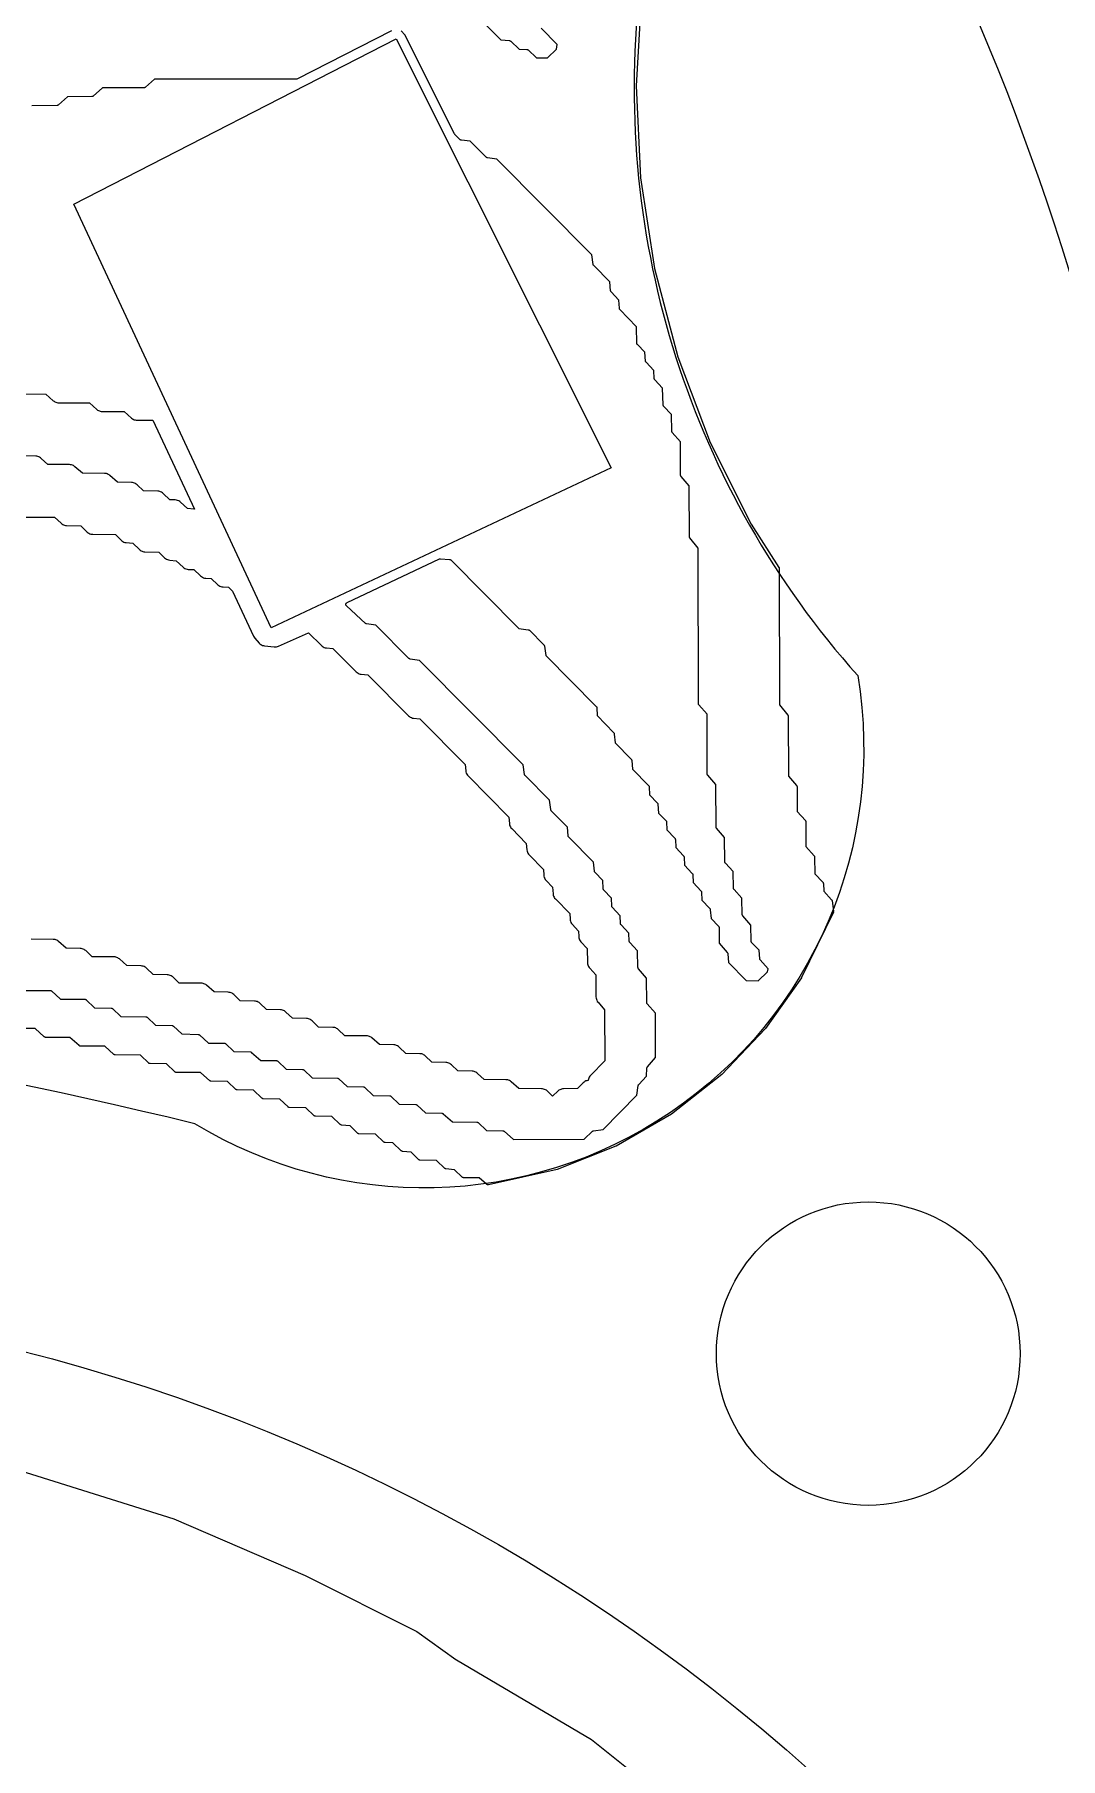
# Model space of a CAD drawing. Header units: inches. Extents: x 36 to 190, y -75 to 56.
# Drawn here: x 171.68 to 174.81, y -15.79 to -10.53 of the extents above; entities that cross this region are included whole.
import ezdxf

# ---------------------------------------------------------------- set-up
doc = ezdxf.new("R2010")
doc.units = ezdxf.units.IN
for name, color, linetype, lineweight in [('01_ORIGINAL_CAD', 7, 'Continuous', 20), ('02_APPROVED_PDF_OUTLINES', 7, 'Continuous', 15), ('03_ADDED_AREAS_SAME_COMPOSITION', 7, 'Continuous', 15)]:
    doc.layers.add(name, color=color, linetype=linetype, lineweight=lineweight)

# ---------------------------------------------------------------- blocks, each defined once
blk = doc.blocks.new('06_WAVES')
at = {"layer": '01_ORIGINAL_CAD'}
for points in [[(60.2903, 39.7397, -0.300089), (65.1799, 32.5384)], [(59.9983, 35.3223), (60.235, 35.0586), (61.8312, 36.8162), (61.9333, 37.4176, -0.214593), (63.5216, 35.6018, 0.212382), (64.1876, 33.5175, -0.642649), (62.1657, 32.1496, 0.132984), (51.6147, 31.858, -0.471407), (50.9129, 32.2446)], [(53.6498, 30.945, -0.14301), (60.2429, 31.6303, -0.286424), (65.3601, 28.4306), (66.4807, 23.8898, -0.272091), (64.8996, 18.9541), (63.6613, 17.5325)]]:
    blk.add_lwpolyline(points, format="xyb", dxfattribs=at)
blk.add_lwpolyline([(61.7958, 34.9574), (62.7801, 35.4615), (63.4352, 34.1523), (62.3986, 33.6635)], close=True, dxfattribs=at)
blk.add_circle((64.2199, 31.4476), 0.4633, dxfattribs=at)
at = {"layer": '02_APPROVED_PDF_OUTLINES'}
for points in [[(61.6498, 32.5565), (61.7238, 32.5563), (61.7245, 32.5563), (61.7251, 32.5562), (61.7257, 32.556), (61.7262, 32.5558), (61.7268, 32.5555), (61.7273, 32.5552), (61.7278, 32.5548), (61.756, 32.5298), (61.8301, 32.5295), (61.8306, 32.5295), (61.8312, 32.5294), (61.8317, 32.5293), (61.8323, 32.5291), (61.8328, 32.5289), (61.8333, 32.5286), (61.8337, 32.5283), (61.8342, 32.5279), (61.8596, 32.5038), (61.9099, 32.5028), (61.9104, 32.5027), (61.911, 32.5026), (61.9115, 32.5025), (61.912, 32.5023), (61.9125, 32.5021), (61.913, 32.5018), (61.9134, 32.5015), (61.9139, 32.5011), (61.9392, 32.4771), (62.016, 32.476), (62.0166, 32.476), (62.0172, 32.4759), (62.0177, 32.4757), (62.0182, 32.4756), (62.0187, 32.4753), (62.0192, 32.475), (62.0197, 32.4747), (62.0201, 32.4744), (62.0455, 32.4503), (62.0958, 32.4492), (62.0963, 32.4492), (62.0969, 32.4491), (62.0974, 32.449), (62.0979, 32.4488), (62.0984, 32.4485), (62.0989, 32.4483), (62.0994, 32.4479), (62.0998, 32.4476), (62.1252, 32.4235), (62.1755, 32.4224), (62.1761, 32.4224), (62.1767, 32.4223), (62.1772, 32.4221), (62.1778, 32.4219), (62.1783, 32.4216), (62.1788, 32.4213), (62.1793, 32.4209), (62.2075, 32.3959), (62.255, 32.3957), (62.2556, 32.3956), (62.2562, 32.3955), (62.2567, 32.3954), (62.2573, 32.3952), (62.2578, 32.395), (62.2583, 32.3947), (62.2587, 32.3944), (62.2591, 32.394), (62.2845, 32.3699), (62.3348, 32.3689), (62.3354, 32.3688), (62.336, 32.3687), (62.3366, 32.3686), (62.3372, 32.3684), (62.3377, 32.3681), (62.3382, 32.3677), (62.3387, 32.3674), (62.3669, 32.3423), (62.4144, 32.3421), (62.415, 32.3421), (62.4155, 32.342), (62.4161, 32.3419), (62.4166, 32.3417), (62.4171, 32.3414), (62.4176, 32.3412), (62.4181, 32.3408), (62.4185, 32.3405), (62.4439, 32.3164), (62.4942, 32.3153), (62.4947, 32.3153), (62.4953, 32.3152), (62.4958, 32.3151), (62.4963, 32.3149), (62.4968, 32.3146), (62.4973, 32.3144), (62.4978, 32.314), (62.4982, 32.3137), (62.5236, 32.2896), (62.6004, 32.2886), (62.6009, 32.2885), (62.6015, 32.2884), (62.602, 32.2883), (62.6026, 32.2881), (62.6031, 32.2879), (62.6035, 32.2876), (62.604, 32.2873), (62.6044, 32.2869), (62.6298, 32.2628), (62.6801, 32.2618), (62.6807, 32.2617), (62.6812, 32.2617), (62.6817, 32.2615), (62.6823, 32.2613), (62.6828, 32.2611), (62.6832, 32.2608), (62.6837, 32.2605), (62.6841, 32.2601), (62.7095, 32.2361), (62.7598, 32.235), (62.7603, 32.235), (62.7609, 32.2349), (62.7614, 32.2347), (62.7619, 32.2345), (62.7624, 32.2343), (62.7629, 32.234), (62.7634, 32.2337), (62.7638, 32.2334), (62.7892, 32.2093), (62.8395, 32.2082), (62.84, 32.2082), (62.8406, 32.2081), (62.8411, 32.208), (62.8416, 32.2078), (62.8421, 32.2075), (62.8426, 32.2073), (62.8431, 32.2069), (62.8435, 32.2066), (62.8689, 32.1825), (62.9192, 32.1814), (62.9198, 32.1814), (62.9204, 32.1813), (62.9209, 32.1811), (62.9215, 32.1809), (62.922, 32.1806), (62.9225, 32.1803), (62.923, 32.1799), (62.9512, 32.1549), (63.0253, 32.1547), (63.0258, 32.1546), (63.0264, 32.1546), (63.027, 32.1544), (63.0275, 32.1542), (63.028, 32.154), (63.0285, 32.1537), (63.029, 32.1534), (63.0294, 32.153), (63.0548, 32.129), (63.1051, 32.1279), (63.1057, 32.1279), (63.1063, 32.1278), (63.1068, 32.1276), (63.1074, 32.1274), (63.1079, 32.1271), (63.1085, 32.1268), (63.1089, 32.1264), (63.1371, 32.1014), (63.3535, 32.1024), (63.3788, 32.1265), (63.3792, 32.1269), (63.3797, 32.1272), (63.3803, 32.1275), (63.3809, 32.1277), (63.3814, 32.1279), (63.3821, 32.128), (63.411, 32.1322), (63.5142, 32.2368), (63.5182, 32.2661), (63.5183, 32.2667), (63.5185, 32.2673), (63.5187, 32.2678), (63.519, 32.2684), (63.5193, 32.2689), (63.5197, 32.2693), (63.5436, 32.295), (63.5446, 32.3192), (63.5446, 32.3198), (63.5447, 32.3203), (63.5449, 32.3209), (63.5451, 32.3214), (63.5454, 32.322), (63.5457, 32.3224), (63.546, 32.3229), (63.5708, 32.3513), (63.5705, 32.4868), (63.5457, 32.5152), (63.5453, 32.5157), (63.545, 32.5162), (63.5447, 32.5168), (63.5445, 32.5173), (63.5443, 32.5179), (63.5442, 32.5185), (63.5442, 32.5191), (63.5438, 32.5942), (63.5189, 32.6226), (63.5185, 32.623), (63.5182, 32.6235), (63.5179, 32.6241), (63.5177, 32.6246), (63.5176, 32.6252), (63.5175, 32.6258), (63.5174, 32.6264), (63.5163, 32.6773), (63.4923, 32.7029), (63.492, 32.7034), (63.4916, 32.7039), (63.4913, 32.7044), (63.4911, 32.705), (63.4909, 32.7055), (63.4908, 32.7061), (63.4907, 32.7067), (63.4897, 32.7309), (63.4657, 32.7566), (63.4653, 32.757), (63.465, 32.7575), (63.4647, 32.7581), (63.4644, 32.7586), (63.4643, 32.7592), (63.4641, 32.7598), (63.4641, 32.7604), (63.463, 32.7846), (63.439, 32.8102), (63.4387, 32.8107), (63.4383, 32.8112), (63.438, 32.8117), (63.4378, 32.8123), (63.4376, 32.8129), (63.4375, 32.8135), (63.4374, 32.8141), (63.4364, 32.8382), (63.4124, 32.8639), (63.412, 32.8644), (63.4117, 32.8649), (63.4114, 32.8654), (63.4111, 32.8659), (63.411, 32.8665), (63.4109, 32.8671), (63.4108, 32.8677), (63.4097, 32.8919), (63.3858, 32.9176), (63.3854, 32.918), (63.3851, 32.9185), (63.3848, 32.919), (63.3846, 32.9195), (63.3844, 32.92), (63.3842, 32.9206), (63.3842, 32.9211), (63.3818, 32.9479), (63.306, 33.0247), (63.3056, 33.0252), (63.3053, 33.0257), (63.305, 33.0262), (63.3047, 33.0267), (63.3045, 33.0273), (63.3044, 33.0278), (63.3043, 33.0284), (63.302, 33.0552), (63.2528, 33.1052), (63.2524, 33.1057), (63.252, 33.1062), (63.2517, 33.1068), (63.2514, 33.1074), (63.2512, 33.108), (63.2511, 33.1086), (63.247, 33.1378), (63.173, 33.2125), (63.1726, 33.2129), (63.1723, 33.2134), (63.172, 33.2138), (63.1717, 33.2143), (63.1715, 33.2148), (63.1714, 33.2154), (63.1713, 33.2159), (63.1672, 33.2451), (62.8508, 33.5641), (62.8219, 33.5683), (62.8213, 33.5684), (62.8208, 33.5685), (62.8203, 33.5687), (62.8198, 33.569), (62.8193, 33.5693), (62.8189, 33.5696), (62.8185, 33.57), (62.7179, 33.6714), (62.689, 33.6755), (62.6884, 33.6756), (62.6878, 33.6758), (62.6872, 33.6761), (62.6867, 33.6763), (62.6862, 33.6767), (62.6857, 33.6771), (62.6281, 33.7305), (62.6277, 33.7309), (62.6273, 33.7314), (62.627, 33.7319), (62.6267, 33.7324), (62.6265, 33.733), (62.6263, 33.7335), (62.6262, 33.7341), (62.6262, 33.7347), (62.6262, 33.7353), (62.6262, 33.7358), (62.6264, 33.7364), (62.6265, 33.737), (62.6268, 33.7375), (62.627, 33.738), (62.6274, 33.7385), (62.6277, 33.739), (62.6282, 33.7394), (62.6286, 33.7398), (62.6291, 33.7401), (62.6296, 33.7404), (62.9123, 33.8737), (62.9129, 33.8739), (62.9135, 33.8741), (62.9141, 33.8742), (62.9147, 33.8743), (62.9153, 33.8743), (62.9428, 33.8724), (62.9434, 33.8723), (62.944, 33.8722), (62.9446, 33.872), (62.9451, 33.8717), (62.9457, 33.8714), (62.9462, 33.871), (62.9466, 33.8706), (63.1536, 33.6619), (63.1825, 33.6578), (63.1831, 33.6577), (63.1836, 33.6575), (63.1841, 33.6573), (63.1846, 33.6571), (63.1851, 33.6568), (63.1855, 33.6564), (63.1859, 33.6561), (63.2304, 33.6112), (63.2307, 33.6108), (63.2311, 33.6104), (63.2314, 33.6099), (63.2316, 33.6094), (63.2318, 33.6089), (63.232, 33.6084), (63.2321, 33.6079), (63.2362, 33.5786), (63.39, 33.4235), (63.3904, 33.4231), (63.3907, 33.4226), (63.391, 33.4222), (63.3912, 33.4217), (63.3914, 33.4211), (63.3916, 33.4206), (63.3917, 33.4201), (63.3917, 33.4195), (63.3928, 33.3954), (63.4433, 33.3429), (63.4437, 33.3425), (63.444, 33.342), (63.4443, 33.3415), (63.4446, 33.341), (63.4447, 33.3404), (63.4449, 33.3399), (63.445, 33.3393), (63.4473, 33.3125), (63.4965, 33.2625), (63.4969, 33.2621), (63.4972, 33.2616), (63.4975, 33.2611), (63.4978, 33.2605), (63.498, 33.26), (63.4981, 33.2594), (63.4982, 33.2588), (63.5006, 33.232), (63.5497, 33.182), (63.5502, 33.1816), (63.5505, 33.181), (63.5508, 33.1805), (63.5511, 33.1799), (63.5513, 33.1793), (63.5514, 33.1787), (63.5515, 33.1781), (63.5525, 33.1539), (63.5765, 33.1282), (63.5769, 33.1278), (63.5772, 33.1273), (63.5775, 33.1269), (63.5777, 33.1263), (63.5779, 33.1258), (63.578, 33.1252), (63.5781, 33.1247), (63.5804, 33.0979), (63.6031, 33.0747), (63.6035, 33.0742), (63.6038, 33.0737), (63.6041, 33.0732), (63.6044, 33.0726), (63.6046, 33.072), (63.6047, 33.0714), (63.6048, 33.0708), (63.6058, 33.0466), (63.6298, 33.0209), (63.6302, 33.0205), (63.6305, 33.02), (63.6308, 33.0194), (63.631, 33.0189), (63.6312, 33.0183), (63.6313, 33.0177), (63.6314, 33.0171), (63.6325, 32.9929), (63.6564, 32.9673), (63.6568, 32.9668), (63.6572, 32.9663), (63.6575, 32.9658), (63.6577, 32.9652), (63.6579, 32.9646), (63.658, 32.964), (63.658, 32.9634), (63.6591, 32.9393), (63.6831, 32.9136), (63.6835, 32.9131), (63.6838, 32.9126), (63.6841, 32.9121), (63.6843, 32.9116), (63.6845, 32.911), (63.6846, 32.9104), (63.6847, 32.9098), (63.6858, 32.8856), (63.7097, 32.8599), (63.7101, 32.8595), (63.7105, 32.859), (63.7107, 32.8585), (63.711, 32.8579), (63.7112, 32.8573), (63.7113, 32.8567), (63.7113, 32.8561), (63.7124, 32.832), (63.7364, 32.8063), (63.7367, 32.8059), (63.7371, 32.8054), (63.7373, 32.8049), (63.7376, 32.8044), (63.7378, 32.8038), (63.7379, 32.8033), (63.738, 32.8027), (63.7403, 32.7759), (63.7629, 32.7527), (63.7633, 32.7523), (63.7636, 32.7518), (63.7639, 32.7513), (63.7642, 32.7508), (63.7644, 32.7503), (63.7645, 32.7497), (63.7646, 32.7492), (63.7646, 32.7486), (63.765, 32.7004), (63.7898, 32.672), (63.7902, 32.6715), (63.7906, 32.671), (63.7909, 32.6704), (63.7911, 32.6698), (63.7912, 32.6692), (63.7913, 32.6686), (63.7937, 32.6418), (63.8478, 32.5872), (63.8836, 32.586), (63.912, 32.6133), (63.9146, 32.6221), (63.8905, 32.6497), (63.8901, 32.6502), (63.8898, 32.6507), (63.8895, 32.6513), (63.8893, 32.6519), (63.8891, 32.6525), (63.889, 32.6531), (63.8867, 32.6799), (63.8641, 32.7031), (63.8637, 32.7035), (63.8633, 32.704), (63.863, 32.7045), (63.8628, 32.705), (63.8626, 32.7055), (63.8625, 32.7061), (63.8624, 32.7067), (63.8623, 32.7072), (63.862, 32.7554), (63.8371, 32.7838), (63.8368, 32.7843), (63.8364, 32.7848), (63.8362, 32.7853), (63.836, 32.7859), (63.8358, 32.7865), (63.8357, 32.7871), (63.8357, 32.7877), (63.8345, 32.8386), (63.8106, 32.8642), (63.8102, 32.8647), (63.8098, 32.8652), (63.8095, 32.8657), (63.8093, 32.8663), (63.8091, 32.8669), (63.809, 32.8675), (63.809, 32.8682), (63.8078, 32.9191), (63.7839, 32.9447), (63.7835, 32.9451), (63.7832, 32.9456), (63.7829, 32.9461), (63.7827, 32.9466), (63.7825, 32.9471), (63.7824, 32.9476), (63.7823, 32.9482), (63.7823, 32.9488), (63.7818, 33.0238), (63.757, 33.0522), (63.7566, 33.0527), (63.7563, 33.0532), (63.756, 33.0537), (63.7558, 33.0543), (63.7556, 33.0549), (63.7555, 33.0555), (63.7555, 33.0561), (63.755, 33.1848), (63.7301, 33.2132), (63.7298, 33.2137), (63.7294, 33.2142), (63.7292, 33.2147), (63.7289, 33.2153), (63.7288, 33.2159), (63.7287, 33.2165), (63.7287, 33.2171), (63.728, 33.3995), (63.7032, 33.4279), (63.7028, 33.4284), (63.7025, 33.4289), (63.7022, 33.4294), (63.702, 33.43), (63.7018, 33.4306), (63.7017, 33.4312), (63.7017, 33.4318), (63.7008, 33.9067), (63.6755, 33.938), (63.6752, 33.9385), (63.6749, 33.939), (63.6746, 33.9395), (63.6744, 33.9401), (63.6743, 33.9406), (63.6742, 33.9412), (63.6742, 33.9418), (63.6736, 34.0973), (63.6488, 34.1257), (63.6484, 34.1262), (63.6481, 34.1267), (63.6478, 34.1272), (63.6476, 34.1278), (63.6474, 34.1284), (63.6473, 34.129), (63.6473, 34.1296), (63.6468, 34.2315), (63.622, 34.2599), (63.6216, 34.2603), (63.6213, 34.2608), (63.621, 34.2614), (63.6208, 34.2619), (63.6206, 34.2625), (63.6205, 34.2631), (63.6205, 34.2637), (63.6193, 34.3146), (63.5954, 34.3402), (63.595, 34.3407), (63.5947, 34.3412), (63.5944, 34.3418), (63.5941, 34.3424), (63.5939, 34.343), (63.5938, 34.3436), (63.5938, 34.3442), (63.5926, 34.3951), (63.5687, 34.4207), (63.5683, 34.4212), (63.568, 34.4217), (63.5677, 34.4222), (63.5674, 34.4228), (63.5673, 34.4234), (63.5672, 34.424), (63.5671, 34.4246), (63.566, 34.4487), (63.5421, 34.4744), (63.5417, 34.4748), (63.5414, 34.4753), (63.5411, 34.4758), (63.5409, 34.4763), (63.5407, 34.4768), (63.5405, 34.4774), (63.5405, 34.478), (63.5381, 34.5048), (63.5155, 34.528), (63.5151, 34.5284), (63.5148, 34.5288), (63.5145, 34.5293), (63.5143, 34.5298), (63.5141, 34.5304), (63.5139, 34.5309), (63.5138, 34.5315), (63.5138, 34.532), (63.5126, 34.5829), (63.4622, 34.6353), (63.4618, 34.6358), (63.4614, 34.6363), (63.4611, 34.6368), (63.4609, 34.6374), (63.4607, 34.638), (63.4606, 34.6386), (63.4605, 34.6392), (63.4594, 34.6634), (63.4355, 34.689), (63.4351, 34.6895), (63.4348, 34.6899), (63.4345, 34.6904), (63.4343, 34.691), (63.4341, 34.6915), (63.434, 34.692), (63.4339, 34.6926), (63.4315, 34.7194), (63.3823, 34.7694), (63.3819, 34.7699), (63.3815, 34.7704), (63.3812, 34.771), (63.381, 34.7715), (63.3808, 34.7722), (63.3807, 34.7728), (63.3766, 34.802), (63.0868, 35.0942), (63.0579, 35.0983), (63.0573, 35.0984), (63.0568, 35.0986), (63.0563, 35.0988), (63.0558, 35.099), (63.0553, 35.0993), (63.0549, 35.0997), (63.0545, 35.1), (63.005, 35.1496), (62.9785, 35.1519), (62.9779, 35.152), (62.9773, 35.1521), (62.9767, 35.1523), (62.9762, 35.1526), (62.9757, 35.1529), (62.9752, 35.1533), (62.9747, 35.1537), (62.9589, 35.1696), (62.9585, 35.1701), (62.9581, 35.1706), (62.9578, 35.1712), (62.8064, 35.4737), (62.7947, 35.486)], [(62.7655, 35.4866), (62.4768, 35.3387), (62.4763, 35.3385), (62.4758, 35.3383), (62.4752, 35.3382), (62.4747, 35.3381), (62.4741, 35.3381), (62.0427, 35.3388), (62.0146, 35.3137), (62.0141, 35.3133), (62.0136, 35.313), (62.013, 35.3127), (62.0124, 35.3125), (62.0118, 35.3123), (62.0112, 35.3122), (62.0106, 35.3122), (61.8835, 35.3118), (61.8553, 35.2868), (61.8549, 35.2864), (61.8543, 35.286), (61.8538, 35.2858), (61.8532, 35.2855), (61.8526, 35.2854), (61.852, 35.2853), (61.8514, 35.2852), (61.7773, 35.2849), (61.7492, 35.2598), (61.7487, 35.2595), (61.7482, 35.2591), (61.7477, 35.2589), (61.7471, 35.2586), (61.7465, 35.2585), (61.7459, 35.2584), (61.7453, 35.2583), (61.6685, 35.2571)], [(63.0497, 35.5079), (63.0992, 35.4584), (63.1257, 35.4561), (63.1263, 35.456), (63.1268, 35.4558), (63.1274, 35.4557), (63.1279, 35.4554), (63.1284, 35.4551), (63.1288, 35.4548), (63.1293, 35.4544), (63.1547, 35.4303), (63.1786, 35.4293), (63.1792, 35.4292), (63.1798, 35.4291), (63.1804, 35.4289), (63.1809, 35.4287), (63.1815, 35.4284), (63.182, 35.428), (63.1824, 35.4276), (63.2078, 35.4036), (63.2411, 35.4036), (63.2691, 35.4306), (63.2704, 35.4444), (63.2217, 35.494)], [(63.5225, 35.5105), (63.5116, 35.318), (63.5253, 35.0371), (63.568, 34.7606), (63.639, 34.4907), (63.7376, 34.2297), (63.8631, 33.9797), (63.9474, 33.8481), (63.9477, 33.8477), (63.9479, 33.8471), (63.9481, 33.8466), (63.9483, 33.846), (63.9483, 33.8455), (63.9484, 33.8449), (63.9492, 33.428), (63.9744, 33.3966), (63.9748, 33.3962), (63.9751, 33.3957), (63.9753, 33.3951), (63.9755, 33.3946), (63.9756, 33.394), (63.9757, 33.3935), (63.9758, 33.3929), (63.9764, 33.2105), (64.0012, 33.1821), (64.0016, 33.1816), (64.0019, 33.1811), (64.0022, 33.1806), (64.0024, 33.18), (64.0026, 33.1794), (64.0027, 33.1788), (64.0027, 33.1782), (64.0031, 33.1032), (64.028, 33.0748), (64.0284, 33.0743), (64.0287, 33.0738), (64.029, 33.0732), (64.0292, 33.0726), (64.0293, 33.0721), (64.0294, 33.0715), (64.0295, 33.0708), (64.0299, 32.9958), (64.0547, 32.9674), (64.0551, 32.967), (64.0554, 32.9665), (64.0557, 32.9659), (64.0559, 32.9654), (64.0561, 32.9648), (64.0562, 32.9642), (64.0562, 32.9636), (64.0574, 32.9127), (64.0813, 32.8871), (64.0817, 32.8866), (64.082, 32.8861), (64.0823, 32.8856), (64.0826, 32.885), (64.0827, 32.8844), (64.0828, 32.8838), (64.0829, 32.8832), (64.084, 32.8591), (64.1079, 32.8334), (64.1083, 32.8329), (64.1087, 32.8325), (64.109, 32.8319), (64.1092, 32.8314), (64.1094, 32.8308), (64.1095, 32.8302), (64.1143, 32.7985), (64.1144, 32.7979), (64.1144, 32.7973), (64.1143, 32.7967), (64.1142, 32.7961), (64.114, 32.7956), (64.1138, 32.795), (64.0165, 32.5959), (64.0163, 32.5955), (64.016, 32.5951), (63.9062, 32.4401), (63.9056, 32.4394), (63.7736, 32.3003), (63.7729, 32.2997), (63.6199, 32.1791), (63.6192, 32.1786), (63.4503, 32.0814), (63.4495, 32.0811), (63.2713, 32.0103), (63.2708, 32.0101), (63.2704, 32.01), (63.0609, 31.9633), (63.0602, 31.9632), (63.0596, 31.9632), (63.059, 31.9632), (63.0584, 31.9633), (63.0578, 31.9634), (63.0572, 31.9637), (63.0567, 31.9639), (63.0561, 31.9643), (63.0556, 31.9646), (63.0326, 31.9845), (62.985, 31.9848), (62.9844, 31.9848), (62.9838, 31.9849), (62.9833, 31.985), (62.9827, 31.9852), (62.9822, 31.9855), (62.9817, 31.9858), (62.9812, 31.9861), (62.9808, 31.9865), (62.9579, 32.0092), (62.9314, 32.0116), (62.9308, 32.0117), (62.9302, 32.0118), (62.9297, 32.012), (62.9292, 32.0122), (62.9287, 32.0125), (62.9282, 32.0128), (62.9278, 32.0132), (62.9024, 32.0373), (62.8521, 32.0383), (62.8515, 32.0384), (62.8509, 32.0385), (62.8504, 32.0386), (62.8499, 32.0388), (62.8493, 32.0391), (62.8489, 32.0394), (62.8484, 32.0397), (62.848, 32.0401), (62.825, 32.0628), (62.7985, 32.0652), (62.798, 32.0652), (62.7974, 32.0654), (62.7969, 32.0656), (62.7963, 32.0658), (62.7958, 32.0661), (62.7954, 32.0664), (62.7949, 32.0668), (62.7695, 32.0909), (62.7457, 32.092), (62.745, 32.092), (62.7444, 32.0921), (62.7439, 32.0923), (62.7433, 32.0926), (62.7428, 32.0928), (62.7423, 32.0932), (62.7418, 32.0936), (62.7164, 32.1177), (62.6661, 32.1187), (62.6655, 32.1188), (62.665, 32.1189), (62.6644, 32.119), (62.6639, 32.1192), (62.6634, 32.1195), (62.6629, 32.1197), (62.6624, 32.1201), (62.662, 32.1205), (62.6391, 32.1432), (62.6126, 32.1456), (62.612, 32.1456), (62.6114, 32.1458), (62.6109, 32.1459), (62.6104, 32.1462), (62.6099, 32.1465), (62.6094, 32.1468), (62.609, 32.1472), (62.5836, 32.1712), (62.5333, 32.1723), (62.5327, 32.1723), (62.5322, 32.1724), (62.5316, 32.1726), (62.5311, 32.1728), (62.5306, 32.173), (62.5302, 32.1733), (62.5297, 32.1736), (62.5293, 32.174), (62.5039, 32.198), (62.4536, 32.1991), (62.453, 32.1991), (62.4525, 32.1992), (62.452, 32.1994), (62.4514, 32.1995), (62.4509, 32.1998), (62.4505, 32.2001), (62.45, 32.2004), (62.4496, 32.2007), (62.4242, 32.2248), (62.3739, 32.2259), (62.3734, 32.2259), (62.3728, 32.226), (62.3723, 32.2261), (62.3718, 32.2263), (62.3713, 32.2266), (62.3708, 32.2268), (62.3703, 32.2272), (62.3699, 32.2275), (62.3445, 32.2516), (62.2942, 32.2527), (62.2937, 32.2527), (62.2931, 32.2528), (62.2926, 32.2529), (62.2921, 32.2531), (62.2916, 32.2533), (62.2911, 32.2536), (62.2906, 32.2539), (62.2902, 32.2543), (62.2648, 32.2784), (62.2145, 32.2794), (62.2139, 32.2795), (62.2133, 32.2796), (62.2128, 32.2797), (62.2122, 32.28), (62.2117, 32.2802), (62.2112, 32.2806), (62.2107, 32.2809), (62.1825, 32.306), (62.1084, 32.3062), (62.1079, 32.3062), (62.1073, 32.3063), (62.1068, 32.3064), (62.1062, 32.3066), (62.1057, 32.3069), (62.1052, 32.3071), (62.1047, 32.3075), (62.1043, 32.3078), (62.0789, 32.3319), (62.0286, 32.333), (62.0281, 32.333), (62.0275, 32.3331), (62.027, 32.3332), (62.0265, 32.3334), (62.026, 32.3337), (62.0255, 32.3339), (62.0251, 32.3343), (62.0246, 32.3346), (61.9993, 32.3587), (61.9224, 32.3597), (61.9218, 32.3598), (61.9212, 32.3599), (61.9207, 32.36), (61.9201, 32.3603), (61.9195, 32.3605), (61.919, 32.3609), (61.9186, 32.3612), (61.8903, 32.3863), (61.8163, 32.3865), (61.8157, 32.3865), (61.8151, 32.3866), (61.8145, 32.3868), (61.8139, 32.387), (61.8133, 32.3873), (61.8128, 32.3876), (61.8123, 32.388), (61.7841, 32.413), (61.7101, 32.4133), (61.7094, 32.4133), (61.7088, 32.4134), (61.7082, 32.4135), (61.7077, 32.4138), (61.7071, 32.414), (61.7066, 32.4144), (61.7061, 32.4148), (61.6779, 32.4398), (61.5773, 32.44)], [(61.6446, 34.0017), (61.7376, 34.0015), (61.7574, 33.9827), (61.7598, 33.9807), (61.7624, 33.9791), (61.7651, 33.9777), (61.768, 33.9767), (61.771, 33.9761), (61.7741, 33.9759), (61.8171, 33.975), (61.8371, 33.9559), (61.8395, 33.9539), (61.8421, 33.9523), (61.8449, 33.9509), (61.8478, 33.9499), (61.8509, 33.9493), (61.854, 33.9491), (61.923, 33.9481), (61.9403, 33.931), (61.943, 33.9287), (61.9459, 33.9268), (61.949, 33.9254), (61.9523, 33.9244), (61.9557, 33.9238), (61.9757, 33.922), (61.9965, 33.9024), (61.9988, 33.9004), (62.0014, 33.8987), (62.0042, 33.8974), (62.0071, 33.8964), (62.0101, 33.8958), (62.0132, 33.8955), (62.0558, 33.8946), (62.0732, 33.8774), (62.0758, 33.8751), (62.0787, 33.8732), (62.0818, 33.8718), (62.0851, 33.8708), (62.0886, 33.8702), (62.1086, 33.8685), (62.1293, 33.8488), (62.1321, 33.8465), (62.1351, 33.8447), (62.1384, 33.8433), (62.1419, 33.8424), (62.1454, 33.842), (62.1622, 33.8412), (62.1825, 33.822), (62.1852, 33.8197), (62.1883, 33.8179), (62.1916, 33.8165), (62.195, 33.8156), (62.1986, 33.8152), (62.2153, 33.8144), (62.2356, 33.7952), (62.2384, 33.7929), (62.2414, 33.7911), (62.2447, 33.7897), (62.2482, 33.7888), (62.2517, 33.7884), (62.268, 33.7877), (62.2804, 33.7752), (62.3442, 33.6381), (62.346, 33.6349), (62.3483, 33.632), (62.3619, 33.6168), (62.3641, 33.6147), (62.3665, 33.6128), (62.3692, 33.6113), (62.372, 33.61), (62.375, 33.6092), (62.378, 33.6087), (62.4079, 33.6056), (62.4111, 33.6055), (62.4143, 33.6058), (62.4175, 33.6065), (62.4205, 33.6077), (62.5125, 33.6484), (62.5514, 33.6094), (62.554, 33.6071), (62.5569, 33.6052), (62.5601, 33.6038), (62.5634, 33.6027), (62.5669, 33.6022), (62.5865, 33.6005), (62.6577, 33.529), (62.6603, 33.5267), (62.6633, 33.5248), (62.6664, 33.5233), (62.6698, 33.5223), (62.6732, 33.5218), (62.6928, 33.52), (62.8172, 33.3949), (62.8198, 33.3926), (62.8228, 33.3907), (62.8259, 33.3893), (62.8293, 33.3882), (62.8327, 33.3877), (62.8523, 33.3859), (62.9903, 33.2467), (62.9921, 33.2268), (62.9926, 33.2234), (62.9936, 33.2201), (62.9951, 33.2169), (62.9969, 33.214), (62.9992, 33.2114), (63.1233, 33.0858), (63.1251, 33.0659), (63.1256, 33.0625), (63.1266, 33.0592), (63.1281, 33.056), (63.1299, 33.0531), (63.1322, 33.0505), (63.1766, 33.0054), (63.1783, 32.9854), (63.1789, 32.982), (63.1799, 32.9787), (63.1813, 32.9755), (63.1832, 32.9726), (63.1854, 32.97), (63.2294, 32.9253), (63.2301, 32.9085), (63.2305, 32.905), (63.2314, 32.9016), (63.2328, 32.8984), (63.2346, 32.8953), (63.2368, 32.8926), (63.2564, 32.8716), (63.2582, 32.8512), (63.2588, 32.8478), (63.2598, 32.8445), (63.2612, 32.8414), (63.2631, 32.8385), (63.2653, 32.8359), (63.3093, 32.7912), (63.31, 32.7744), (63.3104, 32.7709), (63.3113, 32.7675), (63.3127, 32.7642), (63.3145, 32.7612), (63.3167, 32.7585), (63.3359, 32.7379), (63.3367, 32.7207), (63.3371, 32.7172), (63.338, 32.7138), (63.3393, 32.7106), (63.3412, 32.7075), (63.3434, 32.7048), (63.3623, 32.6845), (63.3633, 32.6408), (63.3636, 32.6378), (63.3642, 32.6348), (63.3652, 32.6319), (63.3665, 32.6292), (63.3681, 32.6266), (63.3701, 32.6243), (63.3889, 32.6042), (63.3892, 32.5367), (63.3895, 32.5331), (63.3903, 32.5296), (63.3916, 32.5263), (63.3933, 32.5232), (63.3954, 32.5203), (63.4156, 32.4973), (63.4159, 32.3414), (63.3725, 32.2971), (63.3704, 32.2946), (63.3686, 32.2919), (63.3672, 32.2889), (63.3662, 32.2858), (63.3656, 32.2826), (63.3655, 32.2818), (63.3648, 32.2817), (63.3616, 32.281), (63.3585, 32.28), (63.3556, 32.2786), (63.3528, 32.2767), (63.3504, 32.2746), (63.3331, 32.2574), (63.2905, 32.2564), (63.2874, 32.2561), (63.2844, 32.2555), (63.2815, 32.2545), (63.2787, 32.2532), (63.2762, 32.2515), (63.2738, 32.2495), (63.257, 32.2335), (63.2402, 32.2495), (63.2378, 32.2515), (63.2352, 32.2532), (63.2324, 32.2545), (63.2295, 32.2555), (63.2264, 32.2561), (63.2233, 32.2563), (63.1535, 32.2573), (63.1305, 32.2777), (63.1281, 32.2795), (63.1256, 32.2811), (63.1228, 32.2823), (63.12, 32.2832), (63.117, 32.2838), (63.114, 32.284), (63.0476, 32.2842), (63.0277, 32.303), (63.0254, 32.305), (63.0228, 32.3067), (63.02, 32.308), (63.0171, 32.309), (63.0141, 32.3096), (63.0111, 32.3099), (62.9681, 32.3108), (62.948, 32.3298), (62.9457, 32.3318), (62.9431, 32.3334), (62.9403, 32.3348), (62.9374, 32.3358), (62.9344, 32.3364), (62.9314, 32.3366), (62.8884, 32.3376), (62.8684, 32.3566), (62.866, 32.3585), (62.8634, 32.3602), (62.8607, 32.3616), (62.8578, 32.3625), (62.8547, 32.3632), (62.8517, 32.3634), (62.8087, 32.3643), (62.7887, 32.3834), (62.7863, 32.3853), (62.7837, 32.387), (62.781, 32.3883), (62.7781, 32.3893), (62.7751, 32.39), (62.772, 32.3902), (62.7286, 32.3911), (62.7055, 32.4116), (62.7032, 32.4134), (62.7006, 32.415), (62.6979, 32.4162), (62.695, 32.4171), (62.692, 32.4177), (62.689, 32.4179), (62.6226, 32.4181), (62.6028, 32.4369), (62.6004, 32.4389), (62.5978, 32.4405), (62.5951, 32.4419), (62.5922, 32.4429), (62.5891, 32.4435), (62.5861, 32.4437), (62.5431, 32.4447), (62.5231, 32.4637), (62.5207, 32.4656), (62.5181, 32.4673), (62.5154, 32.4687), (62.5125, 32.4696), (62.5095, 32.4703), (62.5064, 32.4705), (62.4635, 32.4714), (62.4434, 32.4905), (62.441, 32.4924), (62.4385, 32.4941), (62.4357, 32.4954), (62.4328, 32.4964), (62.4298, 32.4971), (62.4267, 32.4973), (62.3838, 32.4982), (62.3637, 32.5172), (62.3613, 32.5192), (62.3588, 32.5209), (62.356, 32.5222), (62.3531, 32.5232), (62.3501, 32.5238), (62.347, 32.5241), (62.3041, 32.525), (62.284, 32.544), (62.2817, 32.546), (62.2791, 32.5477), (62.2763, 32.549), (62.2734, 32.55), (62.2704, 32.5506), (62.2674, 32.5509), (62.2239, 32.5518), (62.2009, 32.5722), (62.1985, 32.5741), (62.196, 32.5756), (62.1932, 32.5769), (62.1903, 32.5778), (62.1874, 32.5783), (62.1844, 32.5785), (62.118, 32.5787), (62.0981, 32.5976), (62.0958, 32.5995), (62.0932, 32.6012), (62.0904, 32.6025), (62.0875, 32.6035), (62.0845, 32.6042), (62.0814, 32.6044), (62.0385, 32.6053), (62.0184, 32.6243), (62.0161, 32.6263), (62.0135, 32.628), (62.0107, 32.6293), (62.0078, 32.6303), (62.0048, 32.6309), (62.0018, 32.6312), (61.9583, 32.6321), (61.9353, 32.6525), (61.9329, 32.6544), (61.9304, 32.656), (61.9276, 32.6572), (61.9247, 32.6581), (61.9218, 32.6586), (61.9188, 32.6588), (61.8524, 32.659), (61.8325, 32.6779), (61.8302, 32.6799), (61.8276, 32.6815), (61.8248, 32.6829), (61.8219, 32.6839), (61.8189, 32.6845), (61.8158, 32.6847), (61.7724, 32.6857), (61.7494, 32.7061), (61.747, 32.7079), (61.7444, 32.7095), (61.7417, 32.7107), (61.7388, 32.7116), (61.7359, 32.7122), (61.7329, 32.7124), (61.666, 32.7126)], [(61.5909, 34.3775), (61.7108, 34.3773), (61.7336, 34.357), (61.736, 34.3552), (61.7386, 34.3536), (61.7413, 34.3524), (61.7442, 34.3515), (61.7471, 34.3509), (61.7502, 34.3507), (61.8436, 34.3505), (61.8664, 34.3303), (61.8688, 34.3284), (61.8713, 34.3269), (61.8741, 34.3256), (61.8769, 34.3247), (61.8799, 34.3242), (61.8829, 34.324), (61.9498, 34.3238), (61.9726, 34.3035), (61.975, 34.3017), (61.9776, 34.3001), (61.9803, 34.2989), (61.9832, 34.298), (61.9861, 34.2974), (61.9891, 34.2972), (62.0373, 34.2971), (62.1639, 34.0253), (62.1626, 34.0255), (62.1426, 34.0273), (62.1219, 34.0469), (62.1191, 34.0492), (62.1161, 34.0511), (62.1128, 34.0525), (62.1093, 34.0534), (62.1058, 34.0538), (62.0891, 34.0545), (62.0688, 34.0737), (62.0664, 34.0757), (62.0638, 34.0774), (62.0611, 34.0787), (62.0582, 34.0797), (62.0551, 34.0803), (62.0521, 34.0806), (62.0091, 34.0815), (61.9891, 34.1005), (61.9867, 34.1025), (61.9841, 34.1042), (61.9814, 34.1055), (61.9785, 34.1065), (61.9755, 34.1071), (61.9724, 34.1074), (61.929, 34.1083), (61.9059, 34.1287), (61.9036, 34.1306), (61.901, 34.1321), (61.8983, 34.1334), (61.8954, 34.1343), (61.8924, 34.1348), (61.8894, 34.135), (61.8226, 34.1352), (61.7997, 34.1555), (61.7973, 34.1573), (61.7948, 34.1589), (61.792, 34.1601), (61.7892, 34.161), (61.7862, 34.1616), (61.7832, 34.1618), (61.7168, 34.162), (61.6969, 34.1808), (61.6945, 34.1828), (61.6919, 34.1845), (61.6891, 34.1858), (61.6862, 34.1868), (61.6832, 34.1874), (61.6801, 34.1877), (61.6102, 34.1886)]]:
    blk.add_lwpolyline(points, dxfattribs=at)
at = {"layer": '03_ADDED_AREAS_SAME_COMPOSITION'}
blk.add_lwpolyline([(61.6312, 31.0908), (62.101, 30.9431), (62.5018, 30.7708), (62.843, 30.5993), (62.9614, 30.5142), (62.9633, 30.513), (63.3752, 30.2701), (63.6302, 30.0657)], dxfattribs=at)

msp = doc.modelspace()

# ---------------------------------------------------------------- block references
msp.add_blockref('06_WAVES', (110, -46))

doc.saveas('drawing.dxf')
